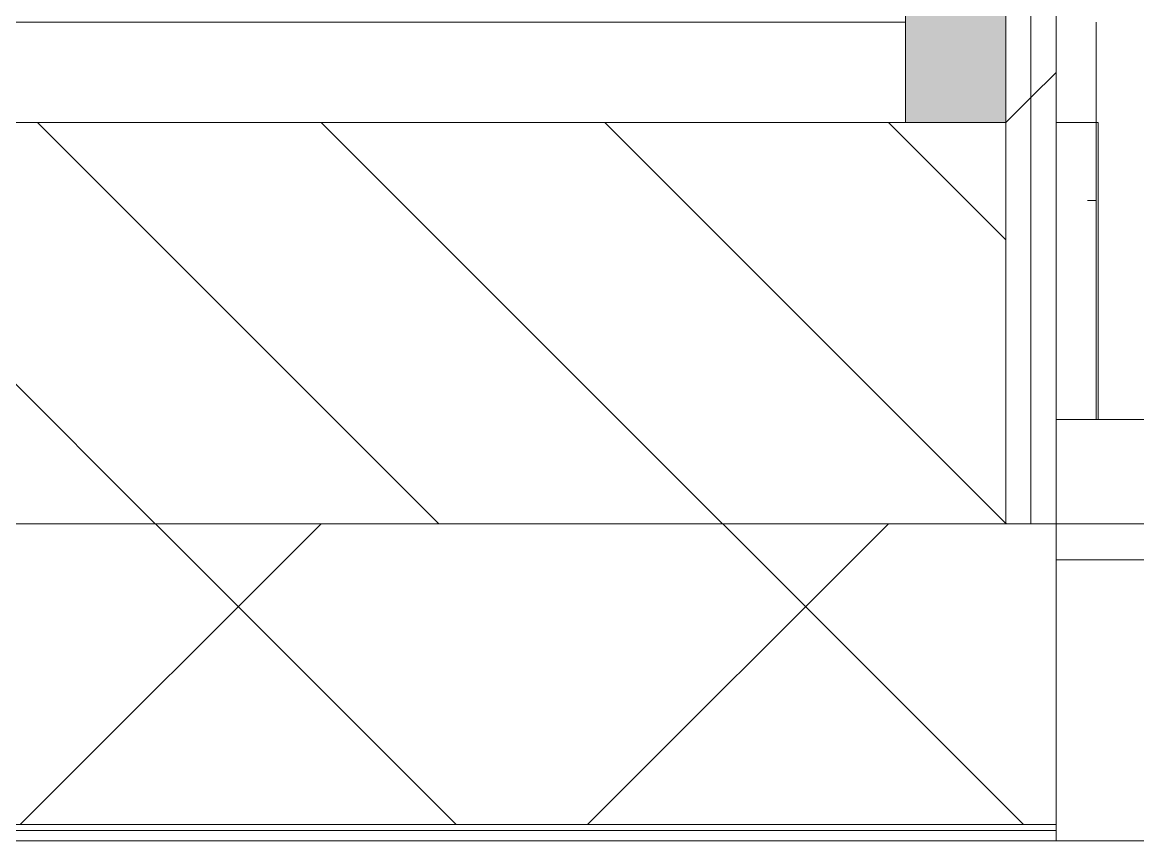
# Model space of a CAD drawing. Header units: millimetres. Extents: x -1178 to 415037, y -3506 to 42334.
# Drawn here: x 97615 to 98171, y -258 to 150 of the extents above; entities that cross this region are included whole.
import ezdxf

# ---------------------------------------------------------------- set-up
doc = ezdxf.new("R2010")
doc.units = ezdxf.units.MM
for name, color, linetype, lineweight in [('A-FLOR', 7, 'Continuous', 9), ('A-GLAZ', 7, 'Continuous', 9), ('A-GLAZ-1', 7, 'Continuous', 5), ('A-WALL', 7, 'Continuous', 5), ('I-WALL', 7, 'Continuous', 5)]:
    doc.layers.add(name, color=color, linetype=linetype, lineweight=lineweight)
doc.layers.add('A-WALL-1', color=9, linetype='Continuous', lineweight=5, true_color=0x808080)
doc.layers.add('A-WALL-FNSH-1', color=9, linetype='Continuous', lineweight=5, true_color=0x808080)
pattern_1 = [(45, (0, 0), (-212.132, 212.132), []), (135, (0, 0), (-212.132, -212.132), [])]

# ---------------------------------------------------------------- blocks, each defined once
blk = doc.blocks.new('120_Окно_СКБ_1Ст - 120_Окно_СКБ_1Ст 900х2500_h_ с форточкой-22876038-Объем проектирования 1 этажа')
at = {"layer": 'A-GLAZ'}
for p, q in [((380, -57), (450, -57)), ((450, -57), (450, -127)), ((450, -127), (380, -127))]:
    blk.add_line(p, q, dxfattribs=at)
at = {"layer": 'A-GLAZ-1'}
for p, q in [((450, -57), (-450, -57)), ((400, -127), (430, -127))]:
    blk.add_line(p, q, dxfattribs=at)

msp = doc.modelspace()

# ---------------------------------------------------------------- hatches: boundary and pattern name
at = {"layer": 'A-WALL'}
h = msp.add_hatch(dxfattribs=at)
h.set_pattern_fill('FP_2', color=256, style=0, pattern_type=2)
h.set_pattern_definition([(135, (0, 0), (-70.71068, -70.71068), [])])
h.paths.add_polyline_path([(110730, -100), (111630, -100), (111630, 100), (110730, 100), (110730, -55.04)])
h.paths.add_polyline_path([(119330, -100), (119330, 100), (118830, 100), (118830, -100)])
h.paths.add_polyline_path([(117030, -100), (117030, 100), (115980, 100), (115980, -100)])
h.paths.add_polyline_path([(113430, -100), (113680, -100), (113680, 100), (113430, 100), (113430, -7.27)])
h.paths.add_polyline_path([(91930, -100), (92730, -100), (92730, 100), (91930, 100), (91930, -68.4)])
h.paths.add_polyline_path([(94530, -100), (94780, -100), (94780, 100), (94530, 100), (94530, -7.27)])
h.paths.add_polyline_path([(97105, -100), (98105, -100), (98105, 100), (97105, 100), (97105, -7.27)])
h.paths.add_polyline_path([(123730, -100), (123730, 100), (123530, 100), (123530, -100)])
h.paths.add_polyline_path([(109655, -100), (109830, -100), (109830, 100), (109480, 100), (109480, -100), (109570, -100)])
h.paths.add_polyline_path([(121130, -100), (121230, -100), (121230, 100), (121130, 100), (121130, -10.96)])
h.paths.add_polyline_path([(100830, -100), (101730, -100), (101730, 100), (100830, 100), (100830, -7.27)])
h.paths.add_polyline_path([(102630, -100), (102880, -100), (102880, 100), (102630, 100), (102630, -7.27)])
h.paths.add_polyline_path([(105180, -100), (106230, -100), (106230, 100), (105180, 100), (105180, -27.88)])
h = msp.add_hatch(dxfattribs=at)
h.set_pattern_fill('FP_24', color=256, style=0, pattern_type=2)
h.set_pattern_definition([(45, (0, 0), (-141.42136, 141.42136), []), (135, (0, 0), (-141.42136, -141.42136), [])])
h.paths.add_polyline_path([(89210, -250), (91030, -250), (91030, -100), (89210, -100)])
h.paths.add_polyline_path([(123530, -250), (125080, -250), (125080, -100), (123530, -100), (123530, -118)])
h.paths.add_polyline_path([(121130, -250), (121230, -250), (121230, -100), (120230, -100), (120230, -250)])
h.paths.add_polyline_path([(115980, -250), (117030, -250), (117030, -100), (115980, -100)])
h.paths.add_polyline_path([(117930, -250), (119330, -250), (119330, -100), (117930, -100)])
h.paths.add_polyline_path([(113680, -250), (113680, -100), (112530, -100), (112530, -250), (113430, -250)])
h.paths.add_polyline_path([(109480, -250), (109830, -250), (109830, -100), (109480, -100)])
h.paths.add_polyline_path([(110730, -250), (111630, -250), (111630, -100), (110730, -100)])
h.paths.add_polyline_path([(107130, -250), (108030, -250), (108030, -100), (107130, -100)])
h.paths.add_polyline_path([(105180, -250), (106230, -250), (106230, -100), (105180, -100)])
h.paths.add_polyline_path([(100830, -250), (102880, -250), (102880, -100), (100830, -100), (100830, -210.58)])
h.paths.add_polyline_path([(99030, -250), (99930, -250), (99930, -100), (99030, -100), (99030, -193.23)])
h.paths.add_polyline_path([(97080, -250), (98130, -250), (98130, -100), (97080, -100), (97080, -174.43)])
h.paths.add_polyline_path([(94578.11, -250), (94780, -250), (94780, -100), (93630, -100), (93630, -250)])
h.paths.add_polyline_path([(92730, -250), (92730, -100), (91930, -100), (91930, -250), (92515.05, -250)])
at = {"layer": 'I-WALL'}
h = msp.add_hatch(dxfattribs=at)
h.set_pattern_fill('FP_192', color=256, style=0, pattern_type=2)
h.set_pattern_definition(pattern_1)
h.paths.add_polyline_path([(98117.5, -100), (98130, -100), (98130, 487.5), (98117.5, 487.5), (98117.5, -48)])
h = msp.add_hatch(dxfattribs=at)
h.set_pattern_fill('FP_192', color=256, style=0, pattern_type=2)
h.set_pattern_definition(pattern_1)
h.paths.add_polyline_path([(98117.5, -100), (98117.5, 475), (98105, 475), (98105, -100)])
msp.add_hatch(color=256, dxfattribs=at).paths.add_polyline_path([(98105, 100), (98105, 425), (98055, 425), (98055, 100)])
h = msp.add_hatch(dxfattribs=at)
h.set_pattern_fill('FP_191', color=256, style=0, pattern_type=2)
h.set_pattern_definition([(0, (0, 0), (243.84, 60.96), [20.117, -162.763, 20.117, -162.763, -975.36]), (0, (0, 0), (243.84, 60.96), [-365.76, 20.117, -345.643, 20.117, -162.763, -426.72]), (0, (0, 0), (243.84, 60.96), [-914.4, 20.117, -101.803, 20.117, -284.683]), (120, (91.44, 30.48), (-174.71291, 180.691634), [20.117, -162.763, 20.117, -162.763, -975.36]), (120, (91.44, 30.48), (-174.71291, 180.691634), [-365.76, 20.117, -345.643, 20.117, -162.763, -426.72]), (120, (91.44, 30.48), (-174.71291, 180.691634), [-914.4, 20.117, -101.803, 20.117, -284.683]), (240, (121.92, 152.4), (-69.12709, -241.651634), [20.117, -162.763, 20.117, -162.763, -975.36]), (240, (121.92, 152.4), (-69.12709, -241.651634), [-365.76, 20.117, -345.643, 20.117, -162.763, -426.72]), (240, (121.92, 152.4), (-69.12709, -241.651634), [-914.4, 20.117, -101.803, 20.117, -284.683])])
h.paths.add_polyline_path([(98150, -48), (98150, 100), (98130, 100), (98130, -48)])

# ---------------------------------------------------------------- linework, layer by layer
at = {"layer": 'A-FLOR'}
msp.add_line((98055, 150), (97156.94, 150), dxfattribs=at)
at = {"layer": 'A-WALL'}
for p, q in [((98117.5, -100), (98117.5, 487.5)), ((98105, -100), (98105, 475)), ((94530, -100), (99030, -100)), ((97105, -100), (98105, -100)), ((97080, -250), (98130, -250)), ((97080, -253), (98130, -253)), ((99030, -258), (98130, -258))]:
    msp.add_line(p, q, dxfattribs=at)
at = {"layer": 'A-WALL-1'}
for p, q in [((98130, 500), (98130, -250)), ((98055, 425), (98055, 100)), ((98150, -48), (98150, 150)), ((98105, 100), (97105, 100)), ((98130, 100), (98150, 100)), ((98150, 100), (98130, 100)), ((98150, 100), (98130, 100)), ((98130, -48), (98150, -48)), ((98130, -48), (98150, -48))]:
    msp.add_line(p, q, dxfattribs=at)
at = {"layer": 'A-WALL-FNSH-1'}
for p, q in [((98151, 100), (98150, 100)), ((98151, 100), (98150, 100)), ((98151, -48), (98151, 100)), ((98150, -48), (98151, -48)), ((98150, -48), (98151, -48)), ((98130, -258), (98130, -250)), ((97080, -258), (98130, -258))]:
    msp.add_line(p, q, dxfattribs=at)
at = {"layer": 'I-WALL'}
msp.add_line((99030, -100), (98130, -100), dxfattribs=at)

# ---------------------------------------------------------------- block references
at = {"layer": 'A-GLAZ', "color": 3, "rotation": 180}
msp.add_blockref('120_Окно_СКБ_1Ст - 120_Окно_СКБ_1Ст 900х2500_h_ с форточкой-22876038-Объем проектирования 1 этажа', (98580, -175), dxfattribs=at)

doc.saveas('drawing.dxf')
